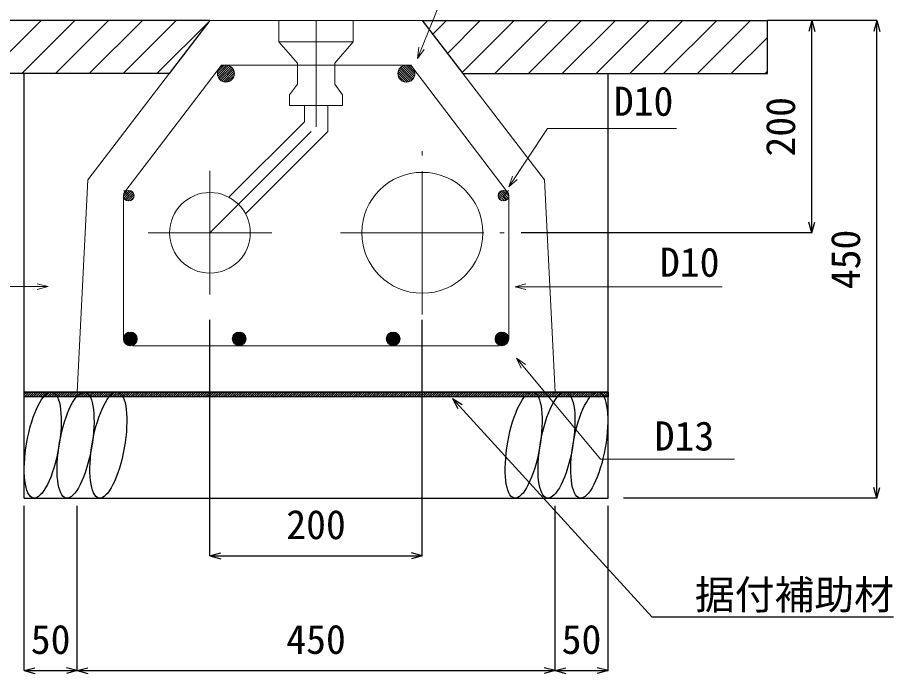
# Model space of a CAD drawing. Units: millimetres, scale not verified. Extents: x -9755 to 16726, y -7413 to 2028.
# Drawn here: x 4403 to 5228, y -166 to 452 of the extents above; entities that cross this region are included whole.
import ezdxf
from ezdxf.enums import TextEntityAlignment as Align

# ---------------------------------------------------------------- set-up
doc = ezdxf.new("R2010")
doc.units = ezdxf.units.MM
doc.header["$LTSCALE"] = 15
doc.linetypes.add('CHAIN2', pattern=[12, 9, -1, 1, -1])
doc.layers.add('0-1_ブロック', color=2, linetype='Continuous', lineweight=18)
doc.layers.add('0-A', color=7, linetype='Continuous', lineweight=18)
for name, color, linetype in [('0-3_鉄筋', 7, 'Continuous'), ('0-5_ｼﾞｮｲﾝﾄ詳細図', 7, 'Continuous'), ('0-6_寸法', 4, 'Continuous'), ('0-B', 4, 'Continuous')]:
    doc.layers.add(name, color=color, linetype=linetype)
doc.styles.add('ＭＳ ゴシック', font='')
doc.styles.get('ＭＳ ゴシック').set_extended_font_data('MS Gothic')

msp = doc.modelspace()

# ---------------------------------------------------------------- linework, layer by layer
at = {"layer": '0-1_ブロック', "color": 3}
for p, q in [((4469.36, 299.43), (4584.36, 449.43)), ((4784.36, 449.43), (4584.36, 449.43)), ((4784.36, 449.43), (4899.36, 299.43)), ((4469.36, 299.43), (4459.36, 99.43)), ((4909.36, 99.43), (4899.36, 299.43)), ((4909.36, 99.43), (4459.36, 99.43))]:
    msp.add_line(p, q, dxfattribs=at)
at = {"layer": '0-1_ブロック', "color": 7}
for p, q in [((4649.36, 429.43), (4649.36, 449.43)), ((4719.36, 429.43), (4719.36, 449.43)), ((4649.36, 429.43), (4666.86, 409.43)), ((4719.36, 429.43), (4649.36, 429.43)), ((4666.86, 389.43), (4666.86, 409.43)), ((4666.86, 389.43), (4659.36, 379.43)), ((4701.86, 389.43), (4709.36, 379.43)), ((4659.36, 369.43), (4659.36, 379.43)), ((4709.36, 369.43), (4709.36, 379.43)), ((4709.36, 369.43), (4659.36, 369.43)), ((4673.36, 353.99), (4673.36, 369.49)), ((4695.36, 344.88), (4695.36, 369.49)), ((4602.3, 282.93), (4673.36, 353.99)), ((4617.85, 267.38), (4695.36, 344.88))]:
    msp.add_line(p, q, dxfattribs=at)
at = {"layer": '0-1_ブロック', "color": 7, "linetype": 'CHAIN2'}
for p, q in [((4684.36, 449.43), (4684.36, 349.43)), ((4584.36, 249.43), (4684.36, 349.43)), ((4784.36, 172.43), (4784.36, 326.43)), ((4584.36, 191.18), (4584.36, 307.69)), ((4642.61, 249.43), (4526.1, 249.43)), ((4707.36, 249.43), (4861.36, 249.43))]:
    msp.add_line(p, q, dxfattribs=at)
at = {"layer": '0-1_ブロック'}
for p, q in [((4591.37, 398.93), (4599.86, 407.42)), ((4591.56, 401.24), (4597.55, 407.23)), ((4591.69, 397.13), (4601.66, 407.09)), ((4592.32, 395.63), (4603.16, 406.47)), ((4593.17, 394.36), (4604.43, 405.62)), ((4594.23, 393.3), (4605.49, 404.56)), ((4774.48, 393.3), (4763.22, 404.56)), ((4775.54, 394.36), (4764.28, 405.62)), ((4776.39, 395.63), (4765.55, 406.47)), ((4777.02, 397.13), (4767.05, 407.09)), ((4777.34, 398.93), (4768.85, 407.42)), ((4777.15, 401.24), (4771.16, 407.23)), ((4864.39, 287.97), (4773.42, 407.43)), ((4595.48, 392.43), (4606.36, 403.3)), ((4596.97, 391.8), (4606.99, 401.82)), ((4598.75, 391.46), (4607.33, 400.04)), ((4601.03, 391.61), (4607.18, 397.76)), ((4769.96, 391.46), (4761.38, 400.04)), ((4767.68, 391.61), (4761.53, 397.76)), ((4771.74, 391.8), (4761.72, 401.82)), ((4773.23, 392.43), (4762.35, 403.3)), ((4502.89, 283.84), (4508.45, 289.4)), ((4507.86, 284.43), (4503.13, 289.16)), ((4503.21, 286.28), (4506.01, 289.08)), ((4503.38, 282.21), (4510.08, 288.91)), ((4865.33, 282.21), (4858.63, 288.91)), ((4865.82, 283.84), (4860.26, 289.4)), ((4860.86, 284.43), (4865.58, 289.16)), ((4865.5, 286.28), (4862.7, 289.08)), ((4502.86, 284.43), (4502.86, 149.43)), ((4504.26, 280.96), (4511.33, 288.03)), ((4505.46, 280.05), (4512.24, 286.83)), ((4507.04, 279.5), (4512.79, 285.25)), ((4509.31, 279.65), (4512.64, 282.98)), ((4861.67, 279.5), (4855.92, 285.25)), ((4859.4, 279.65), (4856.07, 282.98)), ((4863.25, 280.05), (4856.47, 286.83)), ((4864.45, 280.96), (4857.38, 288.03)), ((4865.86, 284.43), (4865.86, 149.43)), ((4502.86, 149.18), (4509.61, 155.93)), ((4502.98, 150.72), (4508.07, 155.81)), ((4503.03, 147.94), (4510.85, 155.76)), ((4503.38, 146.87), (4511.91, 155.41)), ((4503.87, 145.95), (4512.84, 154.92)), ((4504.08, 153.23), (4505.56, 154.71)), ((4504.47, 145.14), (4513.65, 154.31)), ((4505.19, 144.44), (4514.35, 153.6)), ((4506.02, 143.86), (4514.93, 152.77)), ((4506.97, 143.39), (4515.4, 151.82)), ((4508.06, 143.07), (4515.72, 150.73)), ((4509.34, 142.93), (4515.86, 149.45)), ((4605.36, 149.18), (4612.11, 155.93)), ((4605.48, 150.72), (4610.57, 155.81)), ((4605.53, 147.94), (4613.35, 155.76)), ((4605.88, 146.87), (4614.41, 155.41)), ((4606.37, 145.95), (4615.34, 154.92)), ((4606.58, 153.23), (4608.06, 154.71)), ((4606.97, 145.14), (4616.15, 154.31)), ((4607.69, 144.44), (4616.85, 153.6)), ((4608.52, 143.86), (4617.43, 152.77)), ((4609.47, 143.39), (4617.9, 151.82)), ((4610.56, 143.07), (4618.22, 150.73)), ((4611.84, 142.93), (4618.36, 149.45)), ((4756.87, 142.93), (4750.36, 149.45)), ((4758.15, 143.07), (4750.49, 150.73)), ((4759.24, 143.39), (4750.81, 151.82)), ((4760.19, 143.86), (4751.28, 152.77)), ((4761.02, 144.44), (4751.86, 153.6)), ((4761.74, 145.14), (4752.56, 154.31)), ((4762.34, 145.95), (4753.37, 154.92)), ((4762.83, 146.87), (4754.3, 155.41)), ((4763.18, 147.94), (4755.36, 155.76)), ((4763.35, 149.18), (4756.6, 155.93)), ((4763.23, 150.72), (4758.14, 155.81)), ((4762.13, 153.23), (4760.65, 154.71)), ((4859.37, 142.93), (4852.86, 149.45)), ((4860.65, 143.07), (4852.99, 150.73)), ((4861.74, 143.39), (4853.31, 151.82)), ((4862.69, 143.86), (4853.78, 152.77)), ((4863.52, 144.44), (4854.36, 153.6)), ((4864.24, 145.14), (4855.06, 154.31)), ((4864.84, 145.95), (4855.87, 154.92)), ((4865.33, 146.87), (4856.8, 155.41)), ((4865.68, 147.94), (4857.86, 155.76)), ((4865.85, 149.18), (4859.1, 155.93)), ((4865.73, 150.72), (4860.64, 155.81)), ((4864.63, 153.23), (4863.15, 154.71)), ((4510.95, 143.13), (4515.66, 147.84)), ((4511.86, 142.93), (4856.86, 142.93)), ((4613.45, 143.13), (4618.16, 147.84)), ((4755.26, 143.13), (4750.55, 147.84)), ((4857.76, 143.13), (4853.05, 147.84))]:
    msp.add_line(p, q, dxfattribs=at)
at = {"layer": '0-1_ブロック', "color": 7}
msp.add_lwpolyline([(4701.86, 389.43), (4701.86, 409.43), (4719.36, 429.43)], dxfattribs=at)
at = {"layer": '0-1_ブロック'}
msp.add_lwpolyline([(4504.32, 287.97), (4595.29, 407.43), (4773.42, 407.43)], dxfattribs=at)
for centre, radius in [((4599.36, 399.43), 8), ((4769.36, 399.43), 8), ((4507.86, 284.43), 5), ((4860.86, 284.43), 5), ((4509.36, 149.43), 6.5), ((4611.86, 149.43), 6.5), ((4756.86, 149.43), 6.5), ((4859.36, 149.43), 6.5)]:
    msp.add_circle(centre, radius, dxfattribs=at)
at = {"layer": '0-1_ブロック', "color": 7}
for centre, radius in [((4784.36, 249.43), 57), ((4584.36, 249.43), 38)]:
    msp.add_circle(centre, radius, dxfattribs=at)
at = {"layer": '0-3_鉄筋'}
for p, q in [((4584.36, 449.43), (4259.36, 449.43)), ((4375.29, 399.43), (4425.29, 449.43)), ((4407.11, 399.43), (4457.11, 449.43)), ((4438.93, 399.43), (4488.93, 449.43)), ((4470.75, 399.43), (4520.75, 449.43)), ((4502.57, 399.43), (4552.57, 449.43)), ((4534.39, 399.43), (4584.25, 449.29)), ((4584.36, 449.43), (4546.02, 399.43)), ((4784.36, 449.43), (5109.36, 449.43)), ((4784.36, 449.43), (4822.69, 399.43)), ((4794.24, 436.55), (4807.13, 449.43)), ((4808.05, 418.53), (4838.95, 449.43)), ((4821.85, 400.52), (4870.77, 449.43)), ((4852.59, 399.43), (4902.59, 449.43)), ((4884.41, 399.43), (4934.41, 449.43)), ((4916.23, 399.43), (4966.23, 449.43)), ((4948.05, 399.43), (4998.05, 449.43)), ((4979.87, 399.43), (5029.87, 449.43)), ((5011.68, 399.43), (5061.68, 449.43)), ((5043.5, 399.43), (5093.5, 449.43)), ((5109.36, 399.43), (5109.36, 449.43)), ((5075.32, 399.43), (5109.36, 433.47)), ((4546.02, 399.43), (4259.36, 399.43)), ((4409.36, 99.43), (4409.36, 399.43)), ((4822.69, 399.43), (5109.36, 399.43)), ((5107.14, 399.43), (5109.36, 401.65))]:
    msp.add_line(p, q, dxfattribs=at)
at = {"layer": '0-5_ｼﾞｮｲﾝﾄ詳細図'}
for p, q in [((4959.36, -0.57), (4959.36, 399.43)), ((4409.36, -0.57), (4409.36, 99.43)), ((4959.36, 99.43), (4409.36, 99.43)), ((4409.36, -0.57), (4959.36, -0.57))]:
    msp.add_line(p, q, dxfattribs=at)
for centre in [(4426.87, 49.44), (4457.78, 49.44), (4488.68, 49.44), (4879.83, 49.44), (4910.74, 49.44), (4941.64, 49.44)]:
    msp.add_ellipse(centre, major_axis=(8.81, 49.96), ratio=0.3, dxfattribs=at)
at = {"layer": '0-6_寸法'}
for p, q in [((5212.45, 449.43), (5109.36, 449.43)), ((5151.21, 449.43), (5148.49, 439.29)), ((5151.21, 249.43), (5151.21, 449.43)), ((5151.21, 449.43), (5153.93, 439.29)), ((5212.45, 449.43), (5209.73, 439.29)), ((5212.45, -0.57), (5212.45, 449.43)), ((5212.45, 449.43), (5215.17, 439.29)), ((5151.21, 249.43), (5148.49, 259.58)), ((5151.21, 249.43), (5153.93, 259.58)), ((5151.21, 249.43), (4877.5, 249.43)), ((4584.36, -54.96), (4584.36, 167.46)), ((4784.36, -54.96), (4784.36, 167.46)), ((5212.45, -0.57), (5209.73, 9.58)), ((5212.45, -0.57), (5215.17, 9.58)), ((4409.36, -163.11), (4409.36, -7.97)), ((4459.36, -163.11), (4459.36, -7.97)), ((4459.36, -163.11), (4459.36, -7.97)), ((4909.36, -163.11), (4909.36, -7.97)), ((4959.36, -163.11), (4959.36, -7.97)), ((5212.45, -0.57), (4973.74, -0.57)), ((4584.36, -54.96), (4594.5, -52.24)), ((4584.36, -54.96), (4784.36, -54.96)), ((4584.36, -54.96), (4594.5, -57.68)), ((4784.36, -54.96), (4774.21, -52.24)), ((4784.36, -54.96), (4774.21, -57.68)), ((4409.36, -163.11), (4419.5, -160.39)), ((4409.36, -163.11), (4459.36, -163.11)), ((4409.36, -163.11), (4419.5, -165.83)), ((4459.36, -163.11), (4449.21, -160.39)), ((4459.36, -163.11), (4449.21, -165.83)), ((4459.36, -163.11), (4469.5, -160.39)), ((4459.36, -163.11), (4469.5, -160.39)), ((4459.36, -163.11), (4469.5, -165.83)), ((4459.36, -163.11), (4909.36, -163.11)), ((4459.36, -163.11), (4469.5, -165.83)), ((4909.36, -163.11), (4899.21, -160.39)), ((4909.36, -163.11), (4899.21, -165.83)), ((4909.36, -163.11), (4919.5, -160.39)), ((4909.36, -163.11), (4959.36, -163.11)), ((4909.36, -163.11), (4919.5, -165.83)), ((4959.36, -163.11), (4949.21, -160.39)), ((4959.36, -163.11), (4949.21, -165.83))]:
    msp.add_line(p, q, dxfattribs=at)
at = {"layer": '0-A'}
for p, q in [((4779.76, 413.85), (4781.06, 424.27)), ((4779.76, 413.85), (4786.1, 422.22)), ((4865.97, 292.71), (4902.38, 347.83)), ((4902.38, 347.83), (5023.72, 347.83)), ((4865.97, 292.71), (4869.3, 302.67)), ((4865.97, 292.71), (4873.83, 299.67)), ((4431.92, 198.78), (4421.78, 201.49)), ((4871.72, 198.69), (4881.87, 201.41)), ((4871.72, 198.69), (5066.65, 198.69)), ((4871.72, 198.69), (4881.87, 195.97)), ((4873.14, 131.45), (4877.52, 121.91)), ((4952.31, 36.01), (5078.43, 36.01))]:
    msp.add_line(p, q, dxfattribs=at)
for points in [[(4779.76, 413.85), (4823.29, 520.99), (4930.43, 520.99)], [(4232.05, 198.78), (4431.92, 198.78), (4421.78, 196.06)], [(4952.31, 36.01), (4873.14, 131.45), (4881.71, 125.38)]]:
    msp.add_lwpolyline(points, dxfattribs=at)
at = {"layer": '0-B'}
for p, q in [((4409.36, 96.71), (4412.08, 99.43)), ((4409.36, 98.83), (4409.96, 99.43)), ((4409.7, 94.93), (4414.2, 99.43)), ((4411.82, 94.93), (4416.32, 99.43)), ((4413.95, 94.93), (4418.45, 99.43)), ((4416.07, 94.93), (4420.57, 99.43)), ((4418.19, 94.93), (4422.69, 99.43)), ((4420.31, 94.93), (4424.81, 99.43)), ((4422.43, 94.93), (4426.93, 99.43)), ((4424.55, 94.93), (4429.05, 99.43)), ((4426.67, 94.93), (4431.17, 99.43)), ((4428.79, 94.93), (4433.29, 99.43)), ((4430.92, 94.93), (4435.42, 99.43)), ((4433.04, 94.93), (4437.54, 99.43)), ((4435.16, 94.93), (4439.66, 99.43)), ((4437.28, 94.93), (4441.78, 99.43)), ((4439.4, 94.93), (4443.9, 99.43)), ((4441.52, 94.93), (4446.02, 99.43)), ((4443.64, 94.93), (4448.14, 99.43)), ((4445.77, 94.93), (4450.27, 99.43)), ((4447.89, 94.93), (4452.39, 99.43)), ((4450.01, 94.93), (4454.51, 99.43)), ((4452.13, 94.93), (4456.63, 99.43)), ((4454.25, 94.93), (4458.75, 99.43)), ((4456.37, 94.93), (4460.87, 99.43)), ((4458.49, 94.93), (4462.99, 99.43)), ((4460.61, 94.93), (4465.11, 99.43)), ((4462.74, 94.93), (4467.24, 99.43)), ((4464.86, 94.93), (4469.36, 99.43)), ((4466.98, 94.93), (4471.48, 99.43)), ((4469.1, 94.93), (4473.6, 99.43)), ((4471.22, 94.93), (4475.72, 99.43)), ((4473.34, 94.93), (4477.84, 99.43)), ((4475.46, 94.93), (4479.96, 99.43)), ((4477.59, 94.93), (4482.09, 99.43)), ((4479.71, 94.93), (4484.21, 99.43)), ((4481.83, 94.93), (4486.33, 99.43)), ((4483.95, 94.93), (4488.45, 99.43)), ((4486.07, 94.93), (4490.57, 99.43)), ((4488.19, 94.93), (4492.69, 99.43)), ((4490.31, 94.93), (4494.81, 99.43)), ((4492.43, 94.93), (4496.93, 99.43)), ((4494.56, 94.93), (4499.06, 99.43)), ((4496.68, 94.93), (4501.18, 99.43)), ((4498.8, 94.93), (4503.3, 99.43)), ((4500.92, 94.93), (4505.42, 99.43)), ((4503.04, 94.93), (4507.54, 99.43)), ((4505.16, 94.93), (4509.66, 99.43)), ((4507.28, 94.93), (4511.78, 99.43)), ((4509.41, 94.93), (4513.91, 99.43)), ((4511.53, 94.93), (4516.03, 99.43)), ((4513.65, 94.93), (4518.15, 99.43)), ((4515.77, 94.93), (4520.27, 99.43)), ((4517.89, 94.93), (4522.39, 99.43)), ((4520.01, 94.93), (4524.51, 99.43)), ((4522.13, 94.93), (4526.63, 99.43)), ((4524.25, 94.93), (4528.75, 99.43)), ((4526.38, 94.93), (4530.88, 99.43)), ((4528.5, 94.93), (4533, 99.43)), ((4530.62, 94.93), (4535.12, 99.43)), ((4532.74, 94.93), (4537.24, 99.43)), ((4534.86, 94.93), (4539.36, 99.43)), ((4536.98, 94.93), (4541.48, 99.43)), ((4539.1, 94.93), (4543.6, 99.43)), ((4541.22, 94.93), (4545.72, 99.43)), ((4543.35, 94.93), (4547.85, 99.43)), ((4545.47, 94.93), (4549.97, 99.43)), ((4547.59, 94.93), (4552.09, 99.43)), ((4549.71, 94.93), (4554.21, 99.43)), ((4551.83, 94.93), (4556.33, 99.43)), ((4553.95, 94.93), (4558.45, 99.43)), ((4556.07, 94.93), (4560.57, 99.43)), ((4558.2, 94.93), (4562.7, 99.43)), ((4560.32, 94.93), (4564.82, 99.43)), ((4562.44, 94.93), (4566.94, 99.43)), ((4564.56, 94.93), (4569.06, 99.43)), ((4566.68, 94.93), (4571.18, 99.43)), ((4568.8, 94.93), (4573.3, 99.43)), ((4570.92, 94.93), (4575.42, 99.43)), ((4573.04, 94.93), (4577.54, 99.43)), ((4575.17, 94.93), (4579.67, 99.43)), ((4577.29, 94.93), (4581.79, 99.43)), ((4579.41, 94.93), (4583.91, 99.43)), ((4581.53, 94.93), (4586.03, 99.43)), ((4583.65, 94.93), (4588.15, 99.43)), ((4585.77, 94.93), (4590.27, 99.43)), ((4587.89, 94.93), (4592.39, 99.43)), ((4590.02, 94.93), (4594.52, 99.43)), ((4592.14, 94.93), (4596.64, 99.43)), ((4594.26, 94.93), (4598.76, 99.43)), ((4596.38, 94.93), (4600.88, 99.43)), ((4598.5, 94.93), (4603, 99.43)), ((4600.62, 94.93), (4605.12, 99.43)), ((4602.74, 94.93), (4607.24, 99.43)), ((4604.86, 94.93), (4609.36, 99.43)), ((4606.99, 94.93), (4611.49, 99.43)), ((4609.11, 94.93), (4613.61, 99.43)), ((4611.23, 94.93), (4615.73, 99.43)), ((4613.35, 94.93), (4617.85, 99.43)), ((4615.47, 94.93), (4619.97, 99.43)), ((4617.59, 94.93), (4622.09, 99.43)), ((4619.71, 94.93), (4624.21, 99.43)), ((4621.84, 94.93), (4626.34, 99.43)), ((4623.96, 94.93), (4628.46, 99.43)), ((4626.08, 94.93), (4630.58, 99.43)), ((4628.2, 94.93), (4632.7, 99.43)), ((4630.32, 94.93), (4634.82, 99.43)), ((4632.44, 94.93), (4636.94, 99.43)), ((4634.56, 94.93), (4639.06, 99.43)), ((4636.68, 94.93), (4641.18, 99.43)), ((4638.81, 94.93), (4643.31, 99.43)), ((4640.93, 94.93), (4645.43, 99.43)), ((4643.05, 94.93), (4647.55, 99.43)), ((4645.17, 94.93), (4649.67, 99.43)), ((4647.29, 94.93), (4651.79, 99.43)), ((4649.41, 94.93), (4653.91, 99.43)), ((4651.53, 94.93), (4656.03, 99.43)), ((4653.65, 94.93), (4658.15, 99.43)), ((4655.78, 94.93), (4660.28, 99.43)), ((4657.9, 94.93), (4662.4, 99.43)), ((4660.02, 94.93), (4664.52, 99.43)), ((4662.14, 94.93), (4666.64, 99.43)), ((4664.26, 94.93), (4668.76, 99.43)), ((4666.38, 94.93), (4670.88, 99.43)), ((4668.5, 94.93), (4673, 99.43)), ((4670.63, 94.93), (4675.13, 99.43)), ((4672.75, 94.93), (4677.25, 99.43)), ((4674.87, 94.93), (4679.37, 99.43)), ((4676.99, 94.93), (4681.49, 99.43)), ((4679.11, 94.93), (4683.61, 99.43)), ((4681.23, 94.93), (4685.73, 99.43)), ((4683.35, 94.93), (4687.85, 99.43)), ((4685.47, 94.93), (4689.97, 99.43)), ((4687.6, 94.93), (4692.1, 99.43)), ((4689.72, 94.93), (4694.22, 99.43)), ((4691.84, 94.93), (4696.34, 99.43)), ((4693.96, 94.93), (4698.46, 99.43)), ((4696.08, 94.93), (4700.58, 99.43)), ((4698.2, 94.93), (4702.7, 99.43)), ((4700.32, 94.93), (4704.82, 99.43)), ((4702.45, 94.93), (4706.95, 99.43)), ((4704.57, 94.93), (4709.07, 99.43)), ((4706.69, 94.93), (4711.19, 99.43)), ((4708.81, 94.93), (4713.31, 99.43)), ((4710.93, 94.93), (4715.43, 99.43)), ((4713.05, 94.93), (4717.55, 99.43)), ((4715.17, 94.93), (4719.67, 99.43)), ((4717.29, 94.93), (4721.79, 99.43)), ((4719.42, 94.93), (4723.92, 99.43)), ((4721.54, 94.93), (4726.04, 99.43)), ((4723.66, 94.93), (4728.16, 99.43)), ((4725.78, 94.93), (4730.28, 99.43)), ((4727.9, 94.93), (4732.4, 99.43)), ((4730.02, 94.93), (4734.52, 99.43)), ((4732.14, 94.93), (4736.64, 99.43)), ((4734.27, 94.93), (4738.77, 99.43)), ((4736.39, 94.93), (4740.89, 99.43)), ((4738.51, 94.93), (4743.01, 99.43)), ((4740.63, 94.93), (4745.13, 99.43)), ((4742.75, 94.93), (4747.25, 99.43)), ((4744.87, 94.93), (4749.37, 99.43)), ((4746.99, 94.93), (4751.49, 99.43)), ((4749.11, 94.93), (4753.61, 99.43)), ((4751.24, 94.93), (4755.74, 99.43)), ((4753.36, 94.93), (4757.86, 99.43)), ((4755.48, 94.93), (4759.98, 99.43)), ((4757.6, 94.93), (4762.1, 99.43)), ((4759.72, 94.93), (4764.22, 99.43)), ((4761.84, 94.93), (4766.34, 99.43)), ((4763.96, 94.93), (4768.46, 99.43)), ((4766.08, 94.93), (4770.58, 99.43)), ((4768.21, 94.93), (4772.71, 99.43)), ((4770.33, 94.93), (4774.83, 99.43)), ((4772.45, 94.93), (4776.95, 99.43)), ((4774.57, 94.93), (4779.07, 99.43)), ((4776.69, 94.93), (4781.19, 99.43)), ((4778.81, 94.93), (4783.31, 99.43)), ((4780.93, 94.93), (4785.43, 99.43)), ((4783.06, 94.93), (4787.56, 99.43)), ((4785.18, 94.93), (4789.68, 99.43)), ((4787.3, 94.93), (4791.8, 99.43)), ((4789.42, 94.93), (4793.92, 99.43)), ((4791.54, 94.93), (4796.04, 99.43)), ((4793.66, 94.93), (4798.16, 99.43)), ((4795.78, 94.93), (4800.28, 99.43)), ((4797.9, 94.93), (4802.4, 99.43)), ((4800.03, 94.93), (4804.53, 99.43)), ((4802.15, 94.93), (4806.65, 99.43)), ((4804.27, 94.93), (4808.77, 99.43)), ((4806.39, 94.93), (4810.89, 99.43)), ((4808.51, 94.93), (4813.01, 99.43)), ((4810.63, 94.93), (4815.13, 99.43)), ((4812.75, 94.93), (4817.25, 99.43)), ((4814.88, 94.93), (4819.38, 99.43)), ((4817, 94.93), (4821.5, 99.43)), ((4819.12, 94.93), (4823.62, 99.43)), ((4821.24, 94.93), (4825.74, 99.43)), ((4823.36, 94.93), (4827.86, 99.43)), ((4825.48, 94.93), (4829.98, 99.43)), ((4827.6, 94.93), (4832.1, 99.43)), ((4829.72, 94.93), (4834.22, 99.43)), ((4831.85, 94.93), (4836.35, 99.43)), ((4833.97, 94.93), (4838.47, 99.43)), ((4836.09, 94.93), (4840.59, 99.43)), ((4838.21, 94.93), (4842.71, 99.43)), ((4840.33, 94.93), (4844.83, 99.43)), ((4842.45, 94.93), (4846.95, 99.43)), ((4844.57, 94.93), (4849.07, 99.43)), ((4846.7, 94.93), (4851.2, 99.43)), ((4848.82, 94.93), (4853.32, 99.43)), ((4850.94, 94.93), (4855.44, 99.43)), ((4853.06, 94.93), (4857.56, 99.43)), ((4855.18, 94.93), (4859.68, 99.43)), ((4857.3, 94.93), (4861.8, 99.43)), ((4859.42, 94.93), (4863.92, 99.43)), ((4861.54, 94.93), (4866.04, 99.43)), ((4863.67, 94.93), (4868.17, 99.43)), ((4865.79, 94.93), (4870.29, 99.43)), ((4867.91, 94.93), (4872.41, 99.43)), ((4870.03, 94.93), (4874.53, 99.43)), ((4872.15, 94.93), (4876.65, 99.43)), ((4874.27, 94.93), (4878.77, 99.43)), ((4876.39, 94.93), (4880.89, 99.43)), ((4878.51, 94.93), (4883.01, 99.43)), ((4880.64, 94.93), (4885.14, 99.43)), ((4882.76, 94.93), (4887.26, 99.43)), ((4884.88, 94.93), (4889.38, 99.43)), ((4887, 94.93), (4891.5, 99.43)), ((4889.12, 94.93), (4893.62, 99.43)), ((4891.24, 94.93), (4895.74, 99.43)), ((4893.36, 94.93), (4897.86, 99.43)), ((4895.49, 94.93), (4899.99, 99.43)), ((4897.61, 94.93), (4902.11, 99.43)), ((4899.73, 94.93), (4904.23, 99.43)), ((4901.85, 94.93), (4906.35, 99.43)), ((4903.97, 94.93), (4908.47, 99.43)), ((4906.09, 94.93), (4910.59, 99.43)), ((4908.21, 94.93), (4912.71, 99.43)), ((4910.33, 94.93), (4914.83, 99.43)), ((4912.46, 94.93), (4916.96, 99.43)), ((4914.58, 94.93), (4919.08, 99.43)), ((4916.7, 94.93), (4921.2, 99.43)), ((4918.82, 94.93), (4923.32, 99.43)), ((4920.94, 94.93), (4925.44, 99.43)), ((4923.06, 94.93), (4927.56, 99.43)), ((4925.18, 94.93), (4929.68, 99.43)), ((4927.31, 94.93), (4931.81, 99.43)), ((4929.43, 94.93), (4933.93, 99.43)), ((4931.55, 94.93), (4936.05, 99.43)), ((4933.67, 94.93), (4938.17, 99.43)), ((4935.79, 94.93), (4940.29, 99.43)), ((4937.91, 94.93), (4942.41, 99.43)), ((4940.03, 94.93), (4944.53, 99.43)), ((4942.15, 94.93), (4946.65, 99.43)), ((4944.28, 94.93), (4948.78, 99.43)), ((4946.4, 94.93), (4950.9, 99.43)), ((4948.52, 94.93), (4953.02, 99.43)), ((4950.64, 94.93), (4955.14, 99.43)), ((4952.76, 94.93), (4957.26, 99.43)), ((4954.88, 94.93), (4959.36, 99.41)), ((4812.92, 93.32), (5000.61, -112.31)), ((4812.92, 93.32), (4817.75, 84)), ((4812.92, 93.32), (4821.76, 87.66)), ((4957, 94.93), (4959.36, 97.29)), ((4959.13, 94.93), (4959.36, 95.16)), ((5000.61, -112.31), (5228.14, -112.31))]:
    msp.add_line(p, q, dxfattribs=at)
msp.add_lwpolyline([(4409.36, 99.43), (4959.36, 99.43), (4959.36, 94.93), (4409.36, 94.93)], close=True, dxfattribs=at)

# ---------------------------------------------------------------- texts
at = {"layer": '0-6_寸法', "style": 'ＭＳ ゴシック'}
for s, p in [('200', (5143.71, 321.31)), ('450', (5204.95, 196.31))]:
    msp.add_text(s, height=27.49, rotation=90, dxfattribs=at).set_placement(p, align=Align.BOTTOM_LEFT)
for s, p in [('200', (4656.23, -47.46)), ('50', (4415.61, -155.61)), ('450', (4656.23, -155.61)), ('50', (4915.61, -155.61))]:
    msp.add_text(s, height=27.49, dxfattribs=at).set_placement(p, align=Align.BOTTOM_LEFT)
at = {"layer": '0-A', "color": 4, "style": 'ＭＳ ゴシック'}
for s, p in [('D10', (4964.74, 351.45)), ('D10', (5008.18, 199.78)), ('D13', (5003.21, 36.04))]:
    msp.add_text(s, height=27.49, dxfattribs=at).set_placement(p, align=Align.BOTTOM_LEFT)
at = {"layer": '0-B', "style": 'ＭＳ ゴシック'}
msp.add_text('据付補助材', height=27.49, dxfattribs=at).set_placement((5041.06, -113.57), align=Align.BOTTOM_LEFT)

doc.saveas('drawing.dxf')
